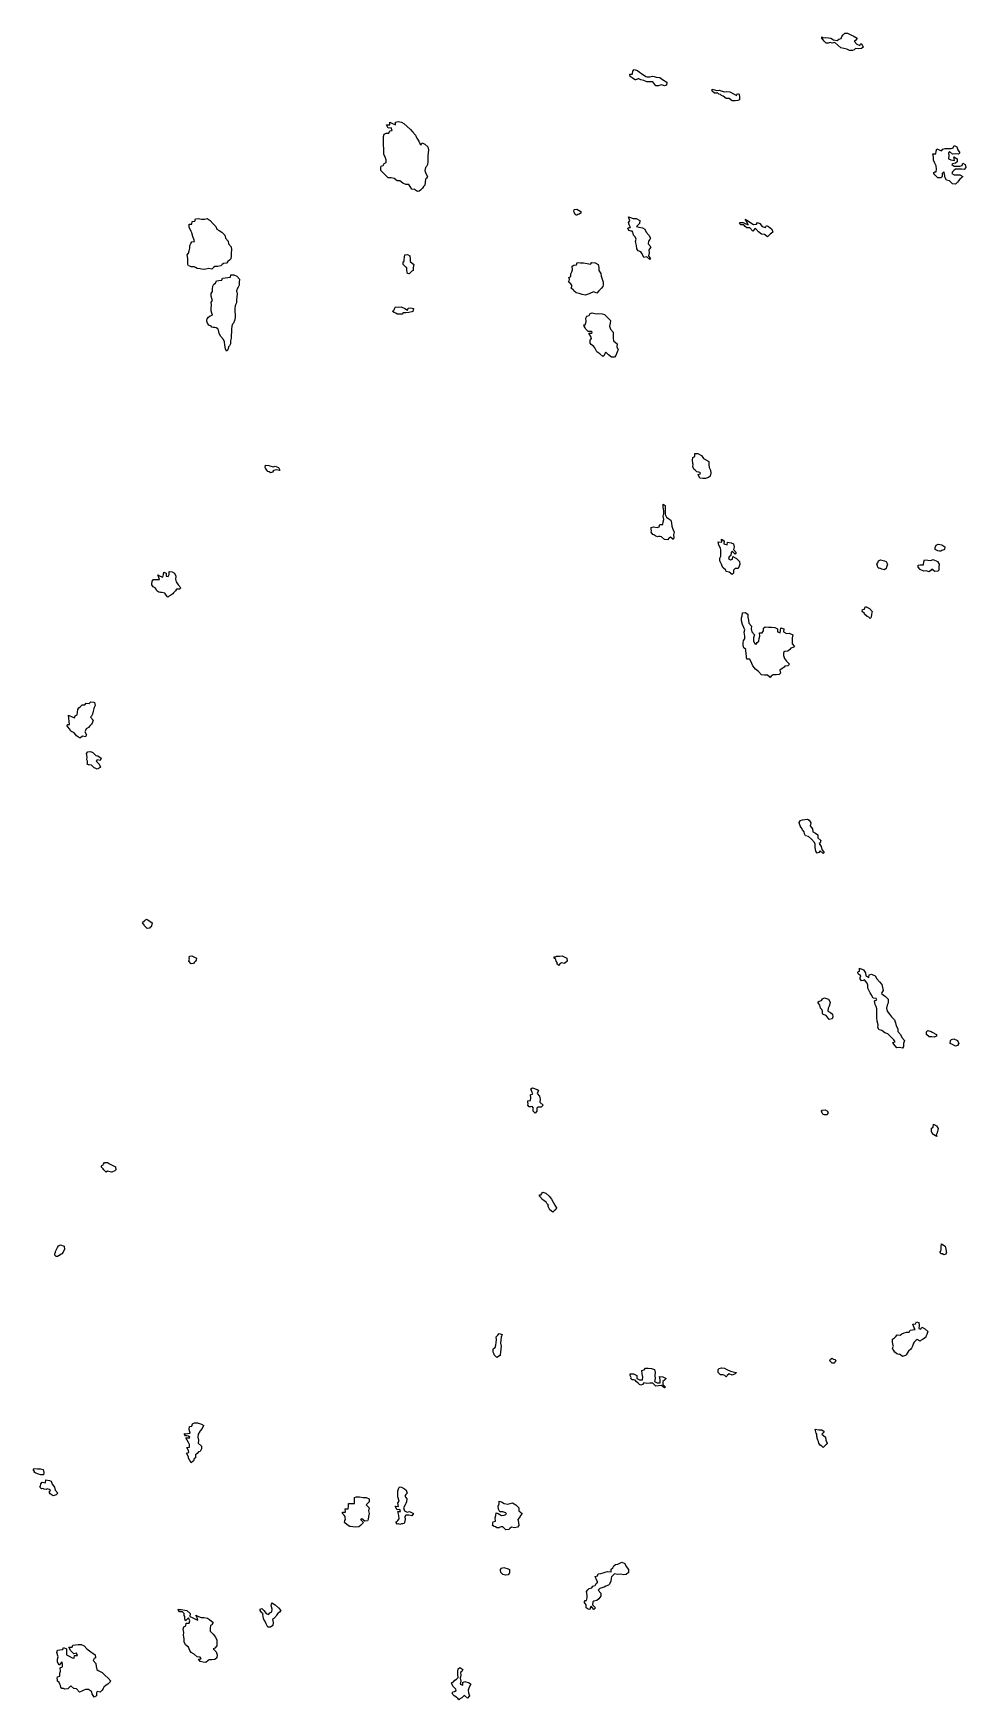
# Model space of a CAD drawing. Extents: x 450006 to 454999, y 6465006 to 6474995.
# Drawn here: x 453130 to 453764, y 6469356 to 6470490 of the extents above; entities that cross this region are included whole.
import ezdxf

# ---------------------------------------------------------------- set-up
doc = ezdxf.new("R2010")
doc.units = 0

msp = doc.modelspace()

# ---------------------------------------------------------------- linework, layer by layer
at = {"layer": '1010'}
for points in [[(453667, 6470486), (453666, 6470487), (453666, 6470487.98), (453667, 6470487.32), (453668.42, 6470487.56), (453670.6, 6470487.38), (453672.24, 6470487), (453674, 6470485.98), (453676.54, 6470485.44), (453677.68, 6470486.3), (453679.2, 6470486.78), (453679.7, 6470488.28), (453680.6, 6470489.38), (453681.64, 6470490.34), (453683.64, 6470490.34), (453686.34, 6470489), (453687.4, 6470488.58), (453690.04, 6470487), (453689, 6470485.4), (453688.02, 6470485), (453689.94, 6470483), (453691.94, 6470482.04), (453692.66, 6470483.32), (453693.3, 6470483), (453694.14, 6470481), (453693, 6470480.06), (453691, 6470479.76), (453689, 6470480), (453688.04, 6470479), (453687, 6470478.72), (453685, 6470478.6), (453683, 6470479.54), (453681, 6470480.02), (453679, 6470480.56), (453677, 6470482.18), (453675, 6470484), (453673, 6470483.7), (453671.94, 6470484.04), (453671, 6470483.9), (453670.28, 6470483.7), (453669, 6470483.7), (453667.7, 6470485), (453667, 6470486), (453667, 6470486)], [(453537, 6470459.96), (453535.6, 6470461), (453535.5, 6470462.48), (453537, 6470462.64), (453537.22, 6470462.76), (453537.48, 6470464.5), (453538.34, 6470465.64), (453540.58, 6470465), (453542, 6470463.98), (453543.42, 6470463), (453546.3, 6470461), (453547.22, 6470460.76), (453549.22, 6470460.76), (453550.74, 6470461.24), (453551.98, 6470461), (453553.42, 6470460.56), (453555.76, 6470460.22), (453557.68, 6470459), (453560.5, 6470457), (453560.3, 6470455), (453559, 6470454.56), (453557, 6470455.34), (453555.98, 6470455), (453555, 6470454.66), (453553, 6470454.58), (453551.66, 6470456.32), (453551, 6470457.22), (453549, 6470457.22), (453547, 6470457.38), (453545, 6470458.34), (453543, 6470458.62), (453541, 6470459.62), (453540.72, 6470459.26), (453539.9, 6470459), (453539.22, 6470458.76), (453539, 6470458.76), (453538.62, 6470459), (453537, 6470459.96), (453537, 6470459.96)], [(453593, 6470449.54), (453591.54, 6470451), (453591.54, 6470452.44), (453593, 6470451.82), (453594.46, 6470451.52), (453596.22, 6470451.76), (453598.26, 6470451), (453599.5, 6470450.48), (453601.22, 6470450.76), (453603.48, 6470450.5), (453606.5, 6470449), (453607.9, 6470448.08), (453608.64, 6470449.34), (453609.7, 6470449), (453610.08, 6470447), (453609.94, 6470445), (453609, 6470444.72), (453607, 6470444.4), (453605, 6470444.5), (453603, 6470445.94), (453601, 6470446.08), (453599, 6470447.54), (453597.88, 6470448.1), (453597, 6470448.74), (453596, 6470449), (453595, 6470449.86), (453594.44, 6470449.54), (453593, 6470449.54), (453593, 6470449.54)], [(453367, 6470396), (453366, 6470397), (453366, 6470397.98), (453366, 6470399), (453366.12, 6470399.86), (453367.66, 6470400.32), (453368.24, 6470401.74), (453369.6, 6470402.38), (453369.62, 6470404.36), (453369, 6470405.96), (453367.96, 6470408.02), (453368, 6470409.98), (453368, 6470411.98), (453367.88, 6470414.1), (453367.84, 6470416.14), (453367.86, 6470418.12), (453367.74, 6470420.24), (453368.34, 6470421.64), (453369.54, 6470422.44), (453371.5, 6470422.48), (453372, 6470423.98), (453373.66, 6470424.32), (453373, 6470426), (453371, 6470425.9), (453369.9, 6470428.08), (453372, 6470427.98), (453372, 6470429.98), (453373.98, 6470429), (453375.92, 6470428.06), (453376.04, 6470429.94), (453377.74, 6470430.24), (453380, 6470429.98), (453381.66, 6470429), (453383.98, 6470427), (453386.12, 6470425), (453387.78, 6470423), (453389.48, 6470421), (453390.5, 6470419), (453391.94, 6470417), (453392.64, 6470415), (453393.44, 6470414.54), (453394.08, 6470415.9), (453395.98, 6470415), (453397.98, 6470413), (453398.32, 6470411), (453398.24, 6470409), (453397.94, 6470407), (453397.98, 6470405), (453397.9, 6470403), (453397.8, 6470401), (453397, 6470399.66), (453396.46, 6470399), (453395.94, 6470397), (453396.58, 6470395), (453397.7, 6470393), (453397, 6470391.7), (453396.36, 6470391), (453396.22, 6470389), (453395.98, 6470387), (453395, 6470386), (453394.44, 6470385), (453393, 6470383.54), (453391.98, 6470383), (453391, 6470382.64), (453389, 6470383.96), (453387, 6470384.28), (453385.86, 6470386.12), (453385, 6470387.4), (453383, 6470387.54), (453381, 6470388.38), (453379, 6470389.86), (453377, 6470390), (453375, 6470391.64), (453373, 6470391.96), (453371.9, 6470392.08), (453371, 6470392.04), (453370, 6470393), (453369, 6470394), (453368, 6470395), (453367, 6470396), (453367, 6470396)], [(453743, 6470394), (453742.34, 6470395), (453742.36, 6470395.62), (453743, 6470395.98), (453743.84, 6470396.14), (453743.98, 6470398), (453743.92, 6470400.06), (453743, 6470401.88), (453742.04, 6470403.94), (453742, 6470405.98), (453741.58, 6470408.4), (453743.7, 6470408.28), (453743.94, 6470410.04), (453744.22, 6470411.76), (453745.98, 6470411), (453747.5, 6470410.48), (453748.5, 6470411.48), (453749.94, 6470412.04), (453751.94, 6470412.04), (453753.98, 6470412), (453755.54, 6470412.44), (453756, 6470413.98), (453757.98, 6470413), (453758.6, 6470411), (453759.98, 6470409), (453759, 6470408), (453757, 6470408.36), (453755, 6470408.02), (453753, 6470409.94), (453752.36, 6470409), (453752.54, 6470407), (453752.22, 6470405), (453753.8, 6470404.18), (453756.24, 6470403.74), (453755.78, 6470406.2), (453758.22, 6470405), (453758.08, 6470403), (453757, 6470401.9), (453755, 6470401.62), (453754.58, 6470401), (453756.08, 6470399.9), (453758, 6470399.98), (453760, 6470399.98), (453761.62, 6470400.36), (453762, 6470401.98), (453763.7, 6470401), (453763.94, 6470399), (453763, 6470397.62), (453761, 6470398), (453759, 6470398), (453757, 6470398), (453755.98, 6470397), (453755, 6470396), (453754.62, 6470395), (453756, 6470393.98), (453758, 6470393.98), (453760, 6470393.98), (453761.98, 6470393), (453761, 6470392), (453759.98, 6470391), (453759, 6470390), (453758.36, 6470389), (453757, 6470387.62), (453755, 6470387.94), (453753, 6470390), (453751, 6470390.5), (453750, 6470391.98), (453749.52, 6470394.46), (453749, 6470396), (453747.98, 6470395), (453747.98, 6470393), (453747.62, 6470392.36), (453747, 6470392), (453745.98, 6470392), (453745, 6470392), (453744, 6470393), (453743, 6470394), (453743, 6470394)], [(453235, 6470332.12), (453234.66, 6470333), (453234.74, 6470333.24), (453234.74, 6470335), (453234.76, 6470335.22), (453234.76, 6470337.22), (453234.28, 6470339.7), (453235.16, 6470340.82), (453235.6, 6470342.38), (453235.92, 6470344.06), (453235.98, 6470346), (453236.6, 6470347.38), (453237.44, 6470348.54), (453239.2, 6470348.78), (453239, 6470349.54), (453238, 6470351.98), (453237.4, 6470354.58), (453237, 6470355.52), (453235.52, 6470358.46), (453235.56, 6470360.42), (453237.44, 6470360.54), (453237.68, 6470362.3), (453239.52, 6470362.46), (453239.84, 6470364.14), (453241.76, 6470364.22), (453244, 6470363.98), (453246, 6470363.98), (453247.76, 6470364.22), (453249.78, 6470363), (453251.6, 6470361), (453253.76, 6470359), (453254.32, 6470357), (453255.9, 6470356.08), (453257.84, 6470355), (453259.78, 6470353), (453260.3, 6470351), (453262.16, 6470349), (453262.32, 6470347), (453264.04, 6470345), (453264.28, 6470343), (453264.1, 6470341), (453264.18, 6470339), (453263.98, 6470337), (453263, 6470336), (453261.98, 6470335), (453261, 6470334), (453259, 6470333.74), (453257.98, 6470333), (453257, 6470332.04), (453255, 6470331.76), (453253, 6470331.66), (453252.08, 6470331), (453251, 6470329.9), (453249, 6470330.32), (453247, 6470329.9), (453245, 6470329.74), (453243, 6470330.12), (453241, 6470330.36), (453239.86, 6470331), (453239, 6470331.46), (453238.64, 6470331.34), (453237, 6470331.34), (453235.98, 6470332), (453235, 6470332.12), (453235, 6470332.12)], [(453499, 6470366.52), (453498.14, 6470367), (453497.82, 6470368.16), (453497.32, 6470369), (453497.62, 6470370.36), (453499.24, 6470370.74), (453502.14, 6470369), (453502, 6470367.98), (453501, 6470367.2), (453500.6, 6470367.38), (453500.06, 6470367), (453499.42, 6470366.56), (453499, 6470366.52), (453499, 6470366.52)], [(453535, 6470356.16), (453534.28, 6470357), (453534.16, 6470357.82), (453535, 6470358.24), (453535.8, 6470358.18), (453535, 6470360), (453534.4, 6470361.58), (453535.32, 6470362.66), (453535, 6470364), (453534.46, 6470365.52), (453535.98, 6470365), (453537.58, 6470364.4), (453539.76, 6470364.22), (453542.22, 6470363), (453541.98, 6470361), (453541, 6470360), (453539.98, 6470359), (453541.58, 6470358.4), (453544, 6470357.98), (453545.58, 6470357), (453546.56, 6470355), (453548.26, 6470353), (453549.48, 6470351), (453549, 6470350), (453548.08, 6470349), (453548, 6470347), (453549.6, 6470345), (453549, 6470344), (453548.36, 6470343), (453548.62, 6470341), (453548.12, 6470339), (453549.44, 6470337), (453549, 6470336.4), (453547, 6470338.2), (453545, 6470337.76), (453543.76, 6470340.22), (453543, 6470341.58), (453541, 6470342.22), (453540.28, 6470343.7), (453540, 6470345.98), (453539.32, 6470348.66), (453539.62, 6470350.36), (453539, 6470351.78), (453537.92, 6470353), (453537.78, 6470354.2), (453537.54, 6470355), (453537, 6470355.8), (453536.24, 6470355.74), (453535, 6470356.16), (453535, 6470356.16)], [(453611, 6470360.08), (453610, 6470361), (453610.38, 6470361.6), (453611, 6470361.54), (453612.44, 6470361.54), (453613.98, 6470361), (453615.88, 6470360.1), (453615, 6470362), (453614, 6470363.98), (453615.5, 6470363), (453618.32, 6470361), (453619.62, 6470360.36), (453621.56, 6470360.42), (453622.34, 6470361.64), (453623.98, 6470361), (453625.44, 6470359), (453627.82, 6470358.16), (453628.4, 6470359.58), (453629.74, 6470359), (453631.98, 6470357), (453632.66, 6470355), (453631, 6470353.64), (453630.22, 6470353), (453629, 6470351.94), (453627, 6470353.36), (453625, 6470353.76), (453623, 6470355.36), (453621, 6470357.62), (453620.34, 6470357), (453619, 6470355.72), (453617, 6470357.88), (453615.98, 6470358), (453615, 6470358), (453614, 6470359), (453613, 6470360), (453611.98, 6470360), (453611, 6470360.08), (453611, 6470360.08)], [(453383, 6470331.24), (453381.24, 6470333), (453381.24, 6470334.74), (453381.84, 6470335), (453381.84, 6470336.14), (453382, 6470337.98), (453382.3, 6470339.68), (453384.04, 6470339.94), (453385.62, 6470339), (453385.94, 6470337), (453385.98, 6470335), (453388.44, 6470333), (453387.98, 6470331), (453388.08, 6470329), (453387, 6470328.44), (453385.48, 6470327), (453385, 6470326.6), (453384.08, 6470327), (453384, 6470327.98), (453383.72, 6470329), (453383.72, 6470330.26), (453383.76, 6470331), (453383, 6470331.24), (453383, 6470331.24)], [(453495, 6470320.04), (453493.64, 6470321), (453494.22, 6470321.76), (453494.46, 6470323), (453493.9, 6470324.08), (453495.18, 6470324.8), (453495.36, 6470326.62), (453495.94, 6470328.04), (453496.5, 6470329.48), (453496.16, 6470331.82), (453497.4, 6470332.58), (453499.22, 6470332.76), (453499.64, 6470334.34), (453501.76, 6470334.22), (453503.92, 6470334.06), (453506.32, 6470333.66), (453508.68, 6470333.3), (453509.66, 6470334.32), (453511.8, 6470334.18), (453513.82, 6470333), (453514.32, 6470331), (453514.22, 6470329), (453515.78, 6470327), (453515.94, 6470325), (453516.62, 6470323), (453517.16, 6470321), (453517.2, 6470319), (453517, 6470318), (453516.22, 6470317), (453515, 6470315.76), (453514.36, 6470315), (453513, 6470313.62), (453511, 6470314.54), (453509, 6470313.7), (453507.66, 6470313), (453507, 6470312.78), (453505, 6470312.2), (453503, 6470312.64), (453501, 6470313.4), (453499, 6470313.68), (453497.4, 6470315), (453497, 6470315.56), (453495.56, 6470317), (453495.94, 6470318.04), (453496, 6470319), (453495, 6470320.04), (453495, 6470320.04)], [(453249, 6470291.84), (453248.1, 6470293), (453247.62, 6470294.36), (453247.54, 6470295), (453247.82, 6470296.16), (453248.72, 6470297.26), (453249.9, 6470298.08), (453251.42, 6470298.56), (453251, 6470300), (453250.48, 6470301.5), (453250.62, 6470303.36), (453250.66, 6470305.32), (453250.62, 6470307.36), (453251.34, 6470308.64), (453251, 6470310), (453250.52, 6470311.46), (453250.58, 6470313.4), (453251.42, 6470314.56), (453251.46, 6470316.52), (453251.72, 6470318.26), (453252.26, 6470319.72), (453253.56, 6470320.42), (453254.08, 6470321.9), (453255.76, 6470322.22), (453257.7, 6470322.28), (453258.24, 6470323.74), (453260, 6470323.98), (453261.86, 6470324.12), (453263.68, 6470324.3), (453264, 6470325.98), (453265.94, 6470326.04), (453268.04, 6470325), (453269.8, 6470323), (453269.54, 6470321), (453269.5, 6470319), (453269, 6470317.68), (453268.46, 6470317), (453267.74, 6470315), (453268.16, 6470313), (453267.96, 6470311), (453267.8, 6470309), (453267.76, 6470307), (453267, 6470305.52), (453266.8, 6470305), (453266.74, 6470303), (453266.66, 6470301), (453266.76, 6470299), (453266.78, 6470297), (453266.5, 6470295), (453265.66, 6470293), (453265, 6470292.46), (453264.56, 6470291), (453264.44, 6470289), (453264.26, 6470287), (453264.2, 6470285), (453264.08, 6470283), (453263.6, 6470281), (453263.74, 6470279), (453263, 6470277.66), (453262.24, 6470277), (453261.98, 6470275), (453261, 6470274), (453260.36, 6470275.62), (453259.78, 6470278.2), (453259.56, 6470280.42), (453259, 6470281.9), (453257, 6470283.94), (453256, 6470285.98), (453255.6, 6470288.38), (453255, 6470289.32), (453253.98, 6470290), (453253, 6470290.2), (453251.78, 6470290.2), (453251, 6470290.48), (453250.5, 6470291), (453249, 6470291.84), (453249, 6470291.84)], [(453375, 6470300.28), (453373.86, 6470301), (453374.38, 6470301.6), (453375, 6470302.12), (453375.18, 6470302.8), (453375.86, 6470304.12), (453377.92, 6470304.06), (453379.74, 6470304.24), (453382.22, 6470303), (453384.1, 6470301.88), (453384.62, 6470303.36), (453386.46, 6470303.52), (453388.28, 6470303), (453387.82, 6470301), (453387, 6470300.74), (453385, 6470300.46), (453383, 6470300.22), (453381, 6470300.12), (453380.66, 6470299.32), (453379, 6470299.24), (453378.8, 6470299.18), (453377, 6470299.18), (453376.12, 6470299.86), (453375, 6470300.28), (453375, 6470300.28)], [(453505, 6470290), (453504.26, 6470291), (453504.04, 6470291.94), (453505, 6470291.98), (453505.32, 6470292.66), (453505.8, 6470294.18), (453505.5, 6470296.48), (453506.2, 6470297.78), (453507.72, 6470298.26), (453508.32, 6470299.66), (453509.8, 6470300.18), (453512.44, 6470299.54), (453514.38, 6470299.6), (453516.6, 6470299.38), (453518.28, 6470299), (453520.32, 6470297), (453522.22, 6470295), (453521.98, 6470293), (453521.62, 6470291), (453522.18, 6470289), (453524.08, 6470287), (453524.1, 6470285), (453523.98, 6470283), (453524.32, 6470281), (453526.74, 6470279), (453526.48, 6470277), (453527.4, 6470275), (453527, 6470274), (453526.66, 6470273), (453525.98, 6470271), (453525, 6470270), (453523, 6470270), (453521, 6470271.6), (453519, 6470273.32), (453518.52, 6470273), (453518.04, 6470271), (453517, 6470270.52), (453515, 6470272.32), (453513, 6470273.68), (453511.68, 6470276.3), (453511, 6470277.18), (453509, 6470278.66), (453508.52, 6470279.46), (453508.44, 6470281.54), (453509.34, 6470282.64), (453509, 6470283.62), (453507.62, 6470286.36), (453509.58, 6470286.4), (453509.8, 6470287), (453509, 6470287.38), (453508.58, 6470287.4), (453507, 6470287.4), (453505.4, 6470289), (453505, 6470290), (453505, 6470290)], [(453579, 6470193.84), (453578.52, 6470195), (453578.34, 6470195.64), (453578.58, 6470197), (453578.32, 6470197.66), (453578, 6470199.98), (453578.26, 6470201.72), (453579.62, 6470202.36), (453579.54, 6470204.44), (453581.66, 6470204.32), (453584.14, 6470203), (453585.52, 6470201), (453588.6, 6470199.38), (453589.24, 6470199), (453589.22, 6470197), (453589.5, 6470195), (453590.4, 6470193), (453590.52, 6470191), (453590.12, 6470189), (453589, 6470188.18), (453587, 6470187.48), (453585, 6470187.36), (453583, 6470187.62), (453581.86, 6470190.12), (453583.36, 6470190.62), (453583.42, 6470191), (453583, 6470191.5), (453582.32, 6470191.66), (453581, 6470191.9), (453579.94, 6470193), (453579, 6470193.84), (453579, 6470193.84)], [(453289, 6470192.18), (453288.32, 6470193), (453287.6, 6470194.38), (453287.22, 6470195), (453287.44, 6470196.54), (453289.8, 6470196.18), (453292.74, 6470195.24), (453294.1, 6470195.88), (453296.28, 6470195), (453297.16, 6470193), (453297, 6470192.78), (453295, 6470193.4), (453293.98, 6470193), (453293.24, 6470192.74), (453293, 6470192.74), (453292.16, 6470191.82), (453291, 6470191.3), (453290.1, 6470191.88), (453289, 6470192.18), (453289, 6470192.18)], [(453551, 6470149.38), (453549.86, 6470151), (453550.08, 6470151.9), (453550.02, 6470153), (453549.96, 6470154.02), (453551.54, 6470154.44), (453554, 6470153.98), (453555.44, 6470154.54), (453555.88, 6470156.1), (453557.9, 6470156.08), (453558.1, 6470157.88), (453558.56, 6470159.42), (453558.1, 6470161.88), (453558.44, 6470163.54), (453558.58, 6470165.4), (453558.1, 6470167.88), (453558, 6470169.98), (453559.36, 6470169), (453559.46, 6470167), (453559.36, 6470165), (453559.52, 6470163), (453560.32, 6470161), (453561.96, 6470160.02), (453563.28, 6470159), (453563.82, 6470157), (453563.98, 6470155), (453564.72, 6470153), (453565.54, 6470151), (453565.24, 6470149), (453565.32, 6470147), (453565, 6470146), (453563, 6470147.58), (453562.16, 6470147), (453561, 6470145.72), (453559, 6470146), (453557, 6470147.76), (453555.96, 6470148.02), (453555, 6470147.86), (453554.18, 6470147.8), (453553, 6470148.26), (453551.8, 6470149), (453551, 6470149.38), (453551, 6470149.38)], [(453597, 6470130.44), (453596.82, 6470131), (453596.72, 6470131.26), (453596.74, 6470133), (453596.72, 6470133.26), (453597.32, 6470134.66), (453597.32, 6470136.66), (453597.42, 6470138.56), (453597, 6470140), (453596.04, 6470141.94), (453595.56, 6470144.42), (453598, 6470143.98), (453597.82, 6470146.16), (453599.66, 6470145), (453599.48, 6470143), (453601.74, 6470142.24), (453601.92, 6470144.06), (453604.28, 6470143.7), (453605.94, 6470143), (453606.46, 6470141), (453605.98, 6470139), (453607.7, 6470137), (453607, 6470135.9), (453605, 6470138), (453604.38, 6470137), (453604.22, 6470135), (453603, 6470134), (453602.5, 6470133), (453603.84, 6470132.14), (453605.38, 6470132.6), (453605.58, 6470134.4), (453608.1, 6470133), (453610.14, 6470131), (453610.3, 6470129), (453609.48, 6470127), (453609, 6470126.16), (453607, 6470126.06), (453606.06, 6470125), (453605.98, 6470123), (453605, 6470122), (453603, 6470123.78), (453601, 6470124.22), (453600.7, 6470125), (453599, 6470126.52), (453598.66, 6470127), (453598.18, 6470127.8), (453597.82, 6470129), (453597, 6470130.44), (453597, 6470130.44)], [(453745, 6470138.2), (453743.24, 6470139), (453743.22, 6470140.76), (453743.4, 6470141), (453743.88, 6470142.1), (453745.2, 6470142.78), (453747.66, 6470142.32), (453749.68, 6470141), (453749.46, 6470139), (453749.12, 6470138.86), (453749, 6470138.86), (453747.64, 6470138.34), (453747, 6470137.94), (453746.12, 6470137.86), (453745, 6470138.2), (453745, 6470138.2)], [(453705, 6470126.08), (453704.26, 6470127), (453703.92, 6470128.06), (453703.5, 6470129), (453704.06, 6470129.92), (453704.54, 6470131.44), (453705.98, 6470132), (453708.66, 6470131.32), (453709.74, 6470131), (453710.64, 6470129), (453710.18, 6470127), (453709.88, 6470126.1), (453709, 6470125.46), (453708.76, 6470125.22), (453707, 6470125.62), (453705.64, 6470126.34), (453705, 6470126.08), (453705, 6470126.08)], [(453733, 6470125.56), (453731.64, 6470127), (453731.64, 6470128.34), (453733, 6470128.6), (453733.34, 6470128.64), (453735.24, 6470128.74), (453735.38, 6470130.6), (453735.94, 6470132.04), (453738.14, 6470131.84), (453740.28, 6470131.7), (453741.74, 6470132.24), (453744.66, 6470131), (453745.82, 6470129), (453745.76, 6470127), (453745.66, 6470125), (453745, 6470124.26), (453743, 6470124.08), (453741, 6470125.62), (453740.38, 6470125), (453739, 6470123.94), (453737.7, 6470124.28), (453737, 6470124.48), (453735.58, 6470124.4), (453735, 6470124.54), (453733.9, 6470125), (453733, 6470125.56), (453733, 6470125.56)], [(453211, 6470113.74), (453210.24, 6470115), (453210.08, 6470115.9), (453210.46, 6470117), (453210.44, 6470117.54), (453211.24, 6470118.74), (453213.32, 6470118.66), (453215.36, 6470118.62), (453215, 6470120), (453214.16, 6470121.82), (453215.78, 6470121), (453217.66, 6470120.32), (453218, 6470121.98), (453218.24, 6470123.74), (453219.98, 6470123), (453219.98, 6470121), (453221.36, 6470120.62), (453222, 6470121.98), (453221.88, 6470124.1), (453224, 6470123.98), (453225.48, 6470123), (453226.44, 6470121), (453226.16, 6470119), (453226.66, 6470117), (453228.04, 6470115), (453229.98, 6470113), (453229, 6470112), (453227, 6470112), (453226.32, 6470111), (453225, 6470109.66), (453224.46, 6470109), (453223, 6470108.08), (453221.44, 6470107), (453221, 6470106.6), (453220, 6470107.98), (453219, 6470109.46), (453217, 6470109.92), (453216.12, 6470109.86), (453215, 6470109.96), (453213.54, 6470111), (453213, 6470112), (453212.42, 6470113), (453211, 6470113.74), (453211, 6470113.74)], [(453613, 6470072.14), (453612.68, 6470073), (453612.56, 6470073.42), (453612.62, 6470075), (453612.62, 6470075.36), (453612.74, 6470077.24), (453613.64, 6470078.34), (453613.76, 6470080.22), (453613.24, 6470082.74), (453613.62, 6470084.36), (453613, 6470085.98), (453612.02, 6470087.96), (453611.42, 6470090.56), (453611.44, 6470092.54), (453611.96, 6470094.02), (453612, 6470095.98), (453613.82, 6470096.16), (453615.62, 6470095), (453615.76, 6470093), (453616.18, 6470091), (453616.46, 6470089), (453618.22, 6470087), (453617.98, 6470085), (453618.46, 6470083), (453620.36, 6470081), (453619.46, 6470079), (453619.64, 6470077), (453620.58, 6470075), (453621.4, 6470074.58), (453622.1, 6470075.88), (453623.24, 6470076.74), (453623.44, 6470078.54), (453623.82, 6470080.16), (453623.68, 6470082.3), (453625.5, 6470082.48), (453626.26, 6470083.72), (453626.42, 6470085.56), (453627.58, 6470086.4), (453629.72, 6470086.26), (453631.82, 6470086.16), (453634, 6470085.98), (453635.98, 6470085), (453635.92, 6470083), (453637.62, 6470082.36), (453638, 6470083.98), (453638.18, 6470085.8), (453640.24, 6470085), (453639.98, 6470083), (453642, 6470081.98), (453643.76, 6470082.22), (453646.22, 6470081), (453645.98, 6470079), (453645.98, 6470077), (453645.98, 6470075), (453647.36, 6470073), (453647, 6470072.74), (453645, 6470071.94), (453644.24, 6470071), (453643, 6470069.82), (453641, 6470069.62), (453640.04, 6470069), (453639.88, 6470067), (453640.64, 6470065), (453641.98, 6470063), (453644.16, 6470061), (453643, 6470059.82), (453641, 6470059.74), (453640.54, 6470059), (453639, 6470058.04), (453637.4, 6470057), (453637.96, 6470055), (453637, 6470053.96), (453635, 6470053.76), (453633, 6470053.8), (453631.62, 6470053), (453631, 6470052), (453629, 6470053.48), (453627, 6470053.56), (453625, 6470053.76), (453623, 6470056), (453621, 6470057.76), (453619, 6470060), (453618.48, 6470061.5), (453617, 6470064.48), (453615, 6470064.48), (453614.7, 6470065.28), (453614.8, 6470067), (453614.64, 6470067.34), (453614.64, 6470069), (453614.44, 6470069.54), (453614.26, 6470071), (453613, 6470072.14), (453613, 6470072.14)], [(453695, 6470095.56), (453693.56, 6470097), (453693.74, 6470098.24), (453695, 6470098.42), (453695.16, 6470098.82), (453695.68, 6470100.3), (453698.56, 6470099), (453700.22, 6470097), (453699.88, 6470095), (453699.56, 6470093), (453699.5, 6470092.48), (453699, 6470092.18), (453698.04, 6470093), (453697, 6470093.48), (453695.18, 6470095), (453695, 6470095.56), (453695, 6470095.56)], [(453153, 6470018.52), (453152.62, 6470019), (453152.52, 6470019.46), (453153, 6470019.96), (453154.06, 6470019.92), (453153.96, 6470022.02), (453153.74, 6470024.24), (453153.54, 6470026.44), (453156.44, 6470025), (453157.44, 6470024.54), (453158.08, 6470025.9), (453159.4, 6470026.58), (453159.66, 6470028.32), (453159.8, 6470030.18), (453160.54, 6470031.44), (453161.62, 6470032.36), (453162.66, 6470033.32), (453164.6, 6470033.38), (453165.46, 6470034.52), (453167.62, 6470034.36), (453168.64, 6470035.34), (453170.74, 6470035.24), (453171.24, 6470035), (453171.6, 6470033), (453171, 6470031.6), (453170.74, 6470031), (453170.16, 6470029), (453169.78, 6470027), (453169, 6470025.62), (453168.46, 6470025), (453170.2, 6470023), (453169.64, 6470021), (453169, 6470020.2), (453168.04, 6470019), (453167, 6470017.9), (453165.46, 6470017), (453165, 6470016), (453164.62, 6470015), (453165.6, 6470013), (453165, 6470011.56), (453163, 6470012), (453161.62, 6470011), (453161, 6470010.86), (453159, 6470012.2), (453158.36, 6470013), (453157, 6470014.5), (453155.78, 6470015), (453155, 6470015.48), (453154.22, 6470017), (453153, 6470018.52), (453153, 6470018.52)], [(453166.26, 6469997.72), (453165.66, 6470000.32), (453166.5, 6470001.48), (453168.34, 6470001.64), (453170.04, 6470001), (453172.14, 6469999)], [(453167, 6469992.5), (453166.24, 6469993), (453166.36, 6469993.62), (453166.44, 6469995), (453166, 6469995.98), (453166.26, 6469997.72)], [(453172.14, 6469999), (453173.4, 6469998.58), (453175.58, 6469997), (453175, 6469995.4), (453173, 6469996.02), (453172.36, 6469995), (453174.24, 6469993), (453175.16, 6469991), (453175, 6469990.76), (453173, 6469989.56), (453171.66, 6469990.32), (453171, 6469990.6), (453170.36, 6469991), (453169, 6469992.44), (453167.48, 6469992.5), (453167, 6469992.5), (453167, 6469992.5)], [(453651, 6469951.76), (453650.62, 6469953), (453650.66, 6469953.32), (453651, 6469954.1), (453651.26, 6469954.72), (453652.82, 6469955.16), (453654.6, 6469955.38), (453656.36, 6469955.62), (453657.48, 6469955), (453658.66, 6469953), (453658.16, 6469951), (453659.7, 6469949), (453659.92, 6469947), (453661.86, 6469946.12), (453663.32, 6469945), (453663.38, 6469943), (453665.44, 6469941), (453665, 6469939.54), (453664.32, 6469939), (453665.6, 6469937), (453666, 6469935), (453667.56, 6469933), (453667, 6469932.16), (453665, 6469933.98), (453663.98, 6469933), (453663, 6469932.42), (453662.08, 6469933.9), (453661.62, 6469936.36), (453661.46, 6469938.52), (453661, 6469939.7), (453659, 6469942), (453657, 6469943.9), (453655, 6469944.24), (453654.26, 6469945.72), (453654.08, 6469947), (453653, 6469948.38), (453652.74, 6469949), (453652, 6469949.98), (453651.32, 6469951), (453651, 6469951.76), (453651, 6469951.76)], [(453205, 6469883.7), (453203.7, 6469885), (453204.22, 6469885.76), (453205, 6469886.06), (453205.28, 6469886.7), (453206.48, 6469887.5), (453207.5, 6469887), (453210.44, 6469885), (453209.98, 6469883), (453209.64, 6469882.34), (453209, 6469882.12), (453208.58, 6469881.4), (453207, 6469881.2), (453205.2, 6469883), (453205, 6469883.7), (453205, 6469883.7)], [(453237, 6469857.24), (453235.24, 6469859), (453235.72, 6469860.26), (453235.64, 6469861), (453235.72, 6469862.26), (453237.4, 6469862.58), (453240.58, 6469861), (453240.24, 6469859.74), (453239.8, 6469859), (453239.46, 6469858.52), (453239, 6469858.1), (453238.56, 6469857.42), (453237, 6469857.24), (453237, 6469857.24)], [(453485, 6469860), (453484, 6469861), (453484, 6469861.98), (453485, 6469861.98), (453485.6, 6469862.38), (453487.54, 6469862.44), (453489.32, 6469862.66), (453492.66, 6469861), (453492.76, 6469859), (453491, 6469857.28), (453489, 6469857.92), (453487.64, 6469857), (453487.46, 6469856.52), (453487, 6469856), (453486, 6469857), (453486, 6469857.98), (453485.34, 6469859), (453485, 6469860), (453485, 6469860)], [(453691, 6469850.16), (453690.52, 6469851), (453690.58, 6469851.4), (453691, 6469851.98), (453691.74, 6469852.24), (453691.76, 6469854.22), (453694.4, 6469853), (453695.7, 6469851), (453695.9, 6469849), (453698.08, 6469847.9), (453698.3, 6469849.68), (453699.82, 6469850.16), (453702.28, 6469849), (453703.46, 6469847), (453705.26, 6469845), (453706.8, 6469843), (453707.24, 6469841), (453707.88, 6469839), (453707, 6469837.58), (453706.66, 6469837), (453707.82, 6469836.16), (453709.3, 6469835), (453711.12, 6469833), (453711.2, 6469831), (453711, 6469830), (453710.52, 6469829), (453710.1, 6469827), (453710.44, 6469825), (453712.06, 6469823), (453713.4, 6469821), (453715.42, 6469819), (453716.26, 6469817), (453716.6, 6469815), (453717.76, 6469813), (453717.74, 6469811), (453719.68, 6469809), (453720.42, 6469807), (453722.38, 6469805), (453721.62, 6469803), (453721.7, 6469801), (453721, 6469799.66), (453719, 6469800.2), (453717, 6469800), (453715, 6469802.54), (453714.42, 6469803.56), (453716, 6469803.98), (453715, 6469805.52), (453713, 6469807.4), (453711, 6469809.44), (453709, 6469810.3), (453707, 6469811.68), (453705, 6469812.18), (453704.2, 6469813.78), (453704.4, 6469815.58), (453703.82, 6469818.16), (453703.5, 6469820.48), (453703.42, 6469822.56), (453703.42, 6469824.56), (453703.5, 6469826.48), (453703, 6469828.06), (453702.4, 6469829.58), (453702, 6469831.98), (453703.38, 6469832.6), (453703, 6469833.46), (453701, 6469833.74), (453699.74, 6469836.24), (453699, 6469837.32), (453697.32, 6469840.66), (453697.38, 6469842.6), (453697, 6469844), (453695, 6469846.36), (453694.18, 6469845.8), (453693, 6469845.66), (453692.12, 6469847), (453692.06, 6469847.92), (453692.5, 6469849), (453691, 6469850.16), (453691, 6469850.16)], [(453665, 6469828), (453664.74, 6469829), (453664, 6469829.98), (453663.44, 6469831), (453664.34, 6469831.64), (453665.74, 6469832.24), (453666.62, 6469833.36), (453667.9, 6469834.08), (453670.54, 6469833), (453671.72, 6469831), (453671.22, 6469829), (453671, 6469828.28), (453670.38, 6469827), (453670.08, 6469825), (453672, 6469823.98), (453673.22, 6469823), (453673.44, 6469821), (453673, 6469819.66), (453671, 6469819.32), (453669, 6469822), (453667, 6469822.58), (453666.74, 6469823), (453666.5, 6469823.48), (453666.5, 6469825), (453666, 6469825.98), (453665.22, 6469827), (453665, 6469828), (453665, 6469828)], [(453739, 6469807.52), (453737.36, 6469809), (453737.18, 6469810.8), (453737.58, 6469811), (453738.2, 6469811.78), (453740.4, 6469811), (453741.22, 6469810.76), (453744.2, 6469809), (453744, 6469807.98), (453743, 6469807.36), (453742.66, 6469807.32), (453741, 6469807.4), (453740.62, 6469807.36), (453739, 6469807.52), (453739, 6469807.52)], [(453755, 6469802.16), (453753.42, 6469803), (453753.52, 6469804.46), (453753.54, 6469805), (453754.38, 6469805.6), (453755.82, 6469806.16), (453758.4, 6469805), (453759.32, 6469803), (453759.16, 6469802.82), (453759, 6469802.74), (453758.4, 6469801.58), (453757, 6469801.1), (453756.56, 6469801.42), (453755, 6469802.16), (453755, 6469802.16)], [(453467, 6469759.9), (453465.9, 6469761), (453466.16, 6469761.82), (453466.12, 6469763), (453465.96, 6469764.02), (453467.82, 6469764.16), (453467.94, 6469766.04), (453467.88, 6469768.1), (453469.4, 6469768.58), (453469, 6469769.6), (453467.96, 6469772.02), (453469.22, 6469772.76), (453472.46, 6469771.52), (453473.56, 6469771), (453473, 6469770.6), (453472.3, 6469769), (453473.86, 6469767), (453474.32, 6469765), (453474.1, 6469763), (453476.46, 6469761), (453475, 6469759.64), (453473, 6469759.7), (453472.08, 6469759), (453472.08, 6469757), (453471, 6469755.54), (453469.54, 6469757), (453469.54, 6469758.44), (453469.9, 6469759), (453469, 6469760), (453468.08, 6469759.9), (453467, 6469759.9), (453467, 6469759.9)], [(453667, 6469754.58), (453666.72, 6469755), (453666.34, 6469755.64), (453665.94, 6469757), (453666.36, 6469757.62), (453668.24, 6469757.74), (453669.96, 6469757), (453670.38, 6469755.6), (453670, 6469755), (453669.66, 6469754.32), (453669, 6469754.32), (453667.64, 6469754.34), (453667, 6469754.58), (453667, 6469754.58)], [(453741, 6469742.44), (453740.78, 6469743), (453740.8, 6469743.18), (453740.68, 6469745), (453740.6, 6469745.38), (453741.9, 6469746.08), (453741.94, 6469748.04), (453744.02, 6469747), (453745.12, 6469745), (453745, 6469744), (453744.82, 6469743), (453744.42, 6469741.56), (453743.94, 6469741), (453744.24, 6469739.74), (453743, 6469740.26), (453742.1, 6469741), (453741, 6469742.44), (453741, 6469742.44)], [(453177, 6469717.7), (453175.7, 6469719), (453176.12, 6469719.86), (453177, 6469720.28), (453177.22, 6469720.76), (453178, 6469721.98), (453180, 6469721.98), (453181.36, 6469721), (453184.62, 6469719.36), (453185.48, 6469719), (453185.6, 6469717), (453185, 6469716.32), (453183, 6469715.32), (453182.66, 6469715.32), (453181, 6469715.78), (453180, 6469715.98), (453179, 6469715.46), (453177.46, 6469717), (453177, 6469717.7), (453177, 6469717.7)], [(453475, 6469698), (453474, 6469699), (453474, 6469699.98), (453475, 6469699.94), (453475.26, 6469700.72), (453476.12, 6469701.86), (453478.36, 6469701), (453480.42, 6469699), (453482.22, 6469697), (453483.3, 6469695), (453484.46, 6469693), (453485.56, 6469691), (453485, 6469690.08), (453483.94, 6469689), (453483, 6469688.12), (453481, 6469689.78), (453479.62, 6469692.36), (453480.1, 6469693), (453479, 6469694.1), (453478.4, 6469695), (453477, 6469696.06), (453475.64, 6469697), (453475, 6469698), (453475, 6469698)], [(453145, 6469657.88), (453144.04, 6469659), (453144.08, 6469659.9), (453144.66, 6469661), (453144.66, 6469661.32), (453145.32, 6469662.66), (453145.9, 6469664.08), (453146.7, 6469665.28), (453147.96, 6469666.02), (453150.5, 6469665), (453150.74, 6469663), (453149.74, 6469661), (453149, 6469659.9), (453148.38, 6469659.6), (453147.62, 6469659), (453147.22, 6469658.76), (453147, 6469658.6), (453146, 6469657.98), (453145, 6469657.88), (453145, 6469657.88)], [(453747, 6469659.78), (453746.62, 6469661), (453746.68, 6469661.3), (453747, 6469661.72), (453747.3, 6469662.68), (453747.32, 6469664.66), (453747.48, 6469666.5), (453750.02, 6469665), (453750.42, 6469663), (453750.66, 6469661.32), (453750.88, 6469661), (453750.4, 6469659.58), (453749, 6469659.1), (453748.28, 6469659.7), (453747, 6469659.78), (453747, 6469659.78)], [(453443, 6469591.52), (453442.48, 6469593), (453442.46, 6469593.52), (453442.52, 6469595), (453442.64, 6469595.34), (453443.8, 6469596.18), (453444.22, 6469597.76), (453444.46, 6469599.52), (453444.66, 6469601.32), (453444.56, 6469603.42), (453445.56, 6469604.42), (453446.44, 6469605.54), (453448.56, 6469605), (453447.9, 6469603), (453447.58, 6469601), (453447.42, 6469599), (453447.78, 6469597), (453447.6, 6469595), (453447.3, 6469593), (453447.24, 6469591), (453447.3, 6469590.68), (453447, 6469590.56), (453446.1, 6469589.88), (453445, 6469589.2), (453443.2, 6469591), (453443, 6469591.52), (453443, 6469591.52)], [(453715, 6469594.1), (453714.42, 6469595), (453714.26, 6469595.72), (453714.74, 6469597), (453714.58, 6469597.4), (453714.26, 6469599.72), (453714.14, 6469601.84), (453715.44, 6469602.54), (453716.32, 6469603.66), (453717.32, 6469604.66), (453719.42, 6469604.56), (453720.56, 6469605.42), (453722, 6469605.98), (453723.58, 6469606.4), (453725.42, 6469606.56), (453726.22, 6469607.76), (453727.82, 6469608.16), (453729.62, 6469608.36), (453729, 6469609.54), (453728.08, 6469611.9), (453729.74, 6469612.24), (453730.46, 6469613.52), (453732.02, 6469613), (453732.24, 6469611), (453731.98, 6469609), (453733.52, 6469608.46), (453734, 6469609.98), (453735.98, 6469609), (453738.22, 6469607), (453737.62, 6469605), (453737, 6469604), (453736.74, 6469603), (453735, 6469601.72), (453733.74, 6469601), (453733, 6469600.3), (453731, 6469601.46), (453730.24, 6469601), (453729, 6469599.74), (453728.5, 6469599), (453727.72, 6469597), (453727, 6469595.66), (453726.62, 6469595), (453725, 6469593.5), (453724.52, 6469593), (453723.5, 6469591), (453723, 6469590.54), (453721, 6469589.9), (453719.54, 6469591), (453719, 6469591.6), (453718.62, 6469591.36), (453717, 6469591.82), (453715.82, 6469593), (453715, 6469594.1), (453715, 6469594.1)], [(453537, 6469574), (453536, 6469575), (453536.36, 6469575.62), (453535.74, 6469577), (453535.72, 6469578.26), (453537.86, 6469578.12), (453540.12, 6469577), (453540.12, 6469575), (453542, 6469573.98), (453544, 6469573.98), (453544.2, 6469575.78), (453543.76, 6469578.22), (453543.64, 6469580.34), (453545.2, 6469580.78), (453546.08, 6469581.9), (453547.9, 6469582.08), (453550.1, 6469581.88), (453552.28, 6469581), (453552.66, 6469579), (453552.38, 6469577), (453552.56, 6469575), (453552.16, 6469573), (453553.96, 6469572.02), (453556, 6469571.98), (453556, 6469573.98), (453555.68, 6469576.3), (453557.78, 6469576.2), (453560.2, 6469575), (453559, 6469573.78), (453557.98, 6469573), (453557.98, 6469571), (453559.68, 6469569), (453559, 6469568.54), (453557, 6469570.32), (453555, 6469569.96), (453553, 6469569.84), (453551, 6469571.82), (453549, 6469571.76), (453547, 6469571.62), (453545, 6469572), (453543.98, 6469571), (453543, 6469570.46), (453542, 6469571), (453541, 6469571.82), (453539.82, 6469573), (453539, 6469573.86), (453537.98, 6469574), (453537, 6469574), (453537, 6469574)], [(453597, 6469577.5), (453595.5, 6469579), (453595.5, 6469580.48), (453595.54, 6469581), (453596.28, 6469581.7), (453597.72, 6469582.26), (453599.92, 6469582.06), (453601.36, 6469581), (453604, 6469579.98), (453606.68, 6469579.3), (453608, 6469579), (453607, 6469578.2), (453605, 6469577.32), (453603, 6469578.06), (453601.74, 6469577), (453601.52, 6469576.46), (453601, 6469576), (453600.08, 6469577), (453599, 6469577.4), (453598.42, 6469577.56), (453597, 6469577.5), (453597, 6469577.5)], [(453673, 6469585.52), (453671.56, 6469587), (453671.96, 6469588.02), (453673, 6469588.8), (453673.86, 6469588.12), (453675, 6469587.86), (453675.52, 6469587), (453675.44, 6469586.54), (453675, 6469586.22), (453674.62, 6469585.36), (453673, 6469585.52), (453673, 6469585.52)], [(453233, 6469536), (453232.32, 6469537), (453232.44, 6469537.54), (453233, 6469537.32), (453234.4, 6469537.58), (453236.18, 6469537.8), (453235.6, 6469540.38), (453235.76, 6469542.22), (453237.48, 6469542.5), (453237.8, 6469544.18), (453239.18, 6469544.8), (453241.2, 6469544.78), (453244, 6469543.98), (453245.6, 6469543), (453245, 6469542.58), (453244.36, 6469541), (453243, 6469539.28), (453242.74, 6469539), (453241.78, 6469537), (453241.52, 6469535), (453241.8, 6469533), (453241.7, 6469531), (453243.96, 6469529), (453243.86, 6469527), (453243, 6469525.22), (453241.98, 6469525), (453241, 6469524), (453239.98, 6469523), (453239.98, 6469521), (453239, 6469520.5), (453238.48, 6469519), (453237, 6469517.52), (453235.2, 6469520.78), (453235, 6469521.56), (453233.86, 6469524.12), (453235.42, 6469524.56), (453235, 6469526), (453234, 6469527.98), (453235.84, 6469528.14), (453235.88, 6469530.1), (453235, 6469531.38), (453233.38, 6469534.6), (453235, 6469534.6), (453235.62, 6469534.36), (453236, 6469535), (453235, 6469535.64), (453233.98, 6469536), (453233, 6469536), (453233, 6469536)], [(453663, 6469534.3), (453662.82, 6469535), (453662.74, 6469535.24), (453662.74, 6469537), (453662.3, 6469537.68), (453661.54, 6469540.44), (453664, 6469539.98), (453666, 6469539.98), (453667.56, 6469539), (453667, 6469538), (453665.98, 6469537), (453668.54, 6469535), (453668.78, 6469533), (453669.76, 6469531), (453669, 6469530), (453667.98, 6469529), (453667, 6469528), (453666, 6469529), (453665, 6469529.56), (453664.1, 6469531), (453663.84, 6469532.14), (453663.32, 6469533), (453663, 6469534.3), (453663, 6469534.3)], [(453131, 6469510.74), (453130.32, 6469511), (453130.24, 6469511.74), (453129.52, 6469513), (453130.2, 6469513.78), (453132.44, 6469513.54), (453134.38, 6469513.6), (453136.3, 6469513), (453136.74, 6469511), (453136.48, 6469509.5), (453135, 6469509.4), (453134.6, 6469509.38), (453133, 6469509.8), (453131.32, 6469510.66), (453131, 6469510.74), (453131, 6469510.74)], [(453135, 6469499.94), (453133.92, 6469501), (453134.36, 6469501.62), (453134.72, 6469503), (453134.68, 6469503.3), (453135.62, 6469504.36), (453137.9, 6469504.08), (453137.94, 6469506.04), (453140.52, 6469505.46), (453141.64, 6469505), (453142.26, 6469503), (453143.94, 6469501), (453144.44, 6469499), (453146.22, 6469497), (453145, 6469495.72), (453143, 6469495.18), (453141, 6469496.5), (453140.3, 6469497.68), (453141.18, 6469498.8), (453141, 6469499.32), (453140.44, 6469499.54), (453139, 6469499.9), (453138.58, 6469499.4), (453137, 6469499.72), (453135.9, 6469500.08), (453135, 6469499.94), (453135, 6469499.94)], [(453377, 6469475.82), (453376.44, 6469477), (453376.52, 6469477.46), (453377, 6469477.92), (453377.66, 6469478.32), (453378.4, 6469479.58), (453378.16, 6469481.82), (453377.54, 6469484.44), (453379.46, 6469484.52), (453379, 6469485.9), (453377, 6469485.7), (453375.82, 6469488.16), (453378.06, 6469487.92), (453377.52, 6469490.46), (453378.5, 6469491.48), (453377.46, 6469494.52), (453377.52, 6469496.46), (453377.52, 6469498.46), (453378, 6469499.98), (453378.74, 6469501.24), (453379.98, 6469501), (453382, 6469499.98), (453383.32, 6469499), (453383.98, 6469497), (453383, 6469496), (453382.4, 6469495), (453383.7, 6469493), (453383.54, 6469491), (453383, 6469490), (453382.62, 6469489), (453381.44, 6469487), (453381.98, 6469485), (453384, 6469483.98), (453385.5, 6469484.48), (453388.24, 6469483), (453387, 6469481.5), (453385, 6469482), (453383, 6469481.98), (453382.36, 6469481), (453382.46, 6469479), (453382.08, 6469477), (453381.76, 6469476.22), (453381, 6469476.12), (453379.96, 6469476.02), (453379, 6469475.62), (453377.96, 6469476.02), (453377, 6469475.82), (453377, 6469475.82)], [(453341, 6469481.9), (453339.9, 6469483), (453339.94, 6469484.04), (453341, 6469484.08), (453342, 6469483.98), (453341.76, 6469486.22), (453343.72, 6469486.26), (453343.9, 6469488.08), (453344, 6469489.98), (453346, 6469489.98), (453347.96, 6469490.02), (453348, 6469491.98), (453348, 6469493.98), (453349.5, 6469494.48), (453351.46, 6469494.52), (453353.88, 6469494.1), (453356, 6469493.98), (453357.98, 6469493), (453357.98, 6469491), (453357, 6469490), (453356.04, 6469489), (453357.98, 6469487), (453357.7, 6469485), (453357.94, 6469483), (453357.66, 6469481), (453357.38, 6469479), (453357, 6469478.1), (453355, 6469478), (453353, 6469479.48), (453352.16, 6469479), (453354.08, 6469477), (453353, 6469475.9), (453352.16, 6469475), (453351, 6469474.08), (453349, 6469473.74), (453347, 6469473.98), (453345, 6469474.24), (453343, 6469475.32), (453341.32, 6469477), (453341.54, 6469478.44), (453342, 6469479), (453341.68, 6469480.3), (453341.8, 6469481), (453341, 6469481.9), (453341, 6469481.9)], [(453443, 6469474.26), (453442, 6469475), (453442.12, 6469475.86), (453442.12, 6469477), (453442.5, 6469477.48), (453444, 6469477.98), (453443.86, 6469480.12), (453444.22, 6469481.76), (453444.36, 6469483.62), (453445.88, 6469483), (453448.18, 6469481.8), (453449.94, 6469482.04), (453451.4, 6469482.58), (453451, 6469483.5), (453449, 6469484.32), (453447, 6469484.22), (453446, 6469485.98), (453445.92, 6469488.06), (453446.4, 6469489.58), (453446.56, 6469491.42), (453448.16, 6469491), (453450, 6469489.98), (453452.46, 6469489.52), (453454, 6469489.98), (453455.66, 6469490.32), (453457.94, 6469489), (453459.98, 6469487), (453459.98, 6469485), (453462.22, 6469483), (453461, 6469481.76), (453460.74, 6469481), (453459.16, 6469479), (453459.62, 6469477), (453459.9, 6469475), (453459, 6469473.76), (453457, 6469473.44), (453455, 6469473.8), (453453.74, 6469473), (453453, 6469472.12), (453451, 6469472), (453449, 6469474.06), (453447.92, 6469474.06), (453447, 6469473.82), (453446.62, 6469473.36), (453445, 6469473.36), (453443.98, 6469474), (453443, 6469474.26), (453443, 6469474.26)], [(453449, 6469441.56), (453447.64, 6469443), (453447.36, 6469444.62), (453447.36, 6469445), (453448, 6469445.98), (453449.68, 6469446.3), (453452.58, 6469445.4), (453453.64, 6469445), (453453.56, 6469443), (453453.52, 6469442.46), (453453, 6469442.02), (453452.64, 6469441.34), (453451, 6469441.2), (453450.74, 6469441.24), (453449, 6469441.56), (453449, 6469441.56)], [(453505, 6469421.82), (453504.42, 6469423), (453504.66, 6469423.32), (453505, 6469423.88), (453506.04, 6469423.94), (453506.36, 6469425.62), (453506.46, 6469427.52), (453506.04, 6469429.94), (453506.74, 6469431.24), (453507.84, 6469432.14), (453509.54, 6469432.44), (453510.24, 6469433.74), (453511.88, 6469434.1), (453512.48, 6469435.5), (453513.58, 6469436.4), (453513, 6469437.46), (453511.8, 6469440.18), (453513.36, 6469440.62), (453513.9, 6469442.08), (453515.64, 6469442.34), (453517.32, 6469442.66), (453518.74, 6469443.24), (453520.26, 6469443.72), (453522.68, 6469443.3), (453522.82, 6469445.16), (453523.78, 6469446.2), (453524.42, 6469447.56), (453525.6, 6469448.38), (453527.28, 6469448.7), (453528.64, 6469449.34), (453530.06, 6469449.92), (453532.12, 6469449), (453532.84, 6469447), (453534.48, 6469445), (453534.42, 6469443), (453533, 6469441.6), (453531, 6469441.34), (453529, 6469441.8), (453527, 6469441.58), (453525, 6469441.94), (453523.92, 6469441), (453523, 6469439.92), (453522.66, 6469439), (453522.4, 6469437), (453521.64, 6469435), (453521, 6469434.24), (453519, 6469433.72), (453517.96, 6469433), (453517, 6469432.66), (453515, 6469432), (453513.98, 6469431), (453515.68, 6469429), (453515.76, 6469427), (453515, 6469426), (453514.38, 6469425), (453513, 6469423.88), (453511, 6469423.54), (453510.22, 6469423), (453509.98, 6469421), (453512.14, 6469419), (453511, 6469417.68), (453509, 6469420), (453508.32, 6469419), (453508.18, 6469417.8), (453507, 6469418.06), (453505.8, 6469419), (453505.66, 6469420.32), (453505.66, 6469421), (453505, 6469421.82), (453505, 6469421.82)], [(453285, 6469415.52), (453283.84, 6469417), (453283.9, 6469418.08), (453285, 6469418.46), (453286.38, 6469417), (453287.98, 6469415), (453289.6, 6469414.38), (453290.54, 6469415.44), (453291.78, 6469416.2), (453292, 6469417.98), (453291.4, 6469420.58), (453291.74, 6469422.24), (453293.98, 6469421), (453296.42, 6469419), (453297.98, 6469417), (453297, 6469416), (453295.98, 6469415), (453295, 6469414), (453294.64, 6469413), (453293, 6469411.34), (453292.32, 6469411), (453292.66, 6469409), (453292.58, 6469407), (453291, 6469405.8), (453289, 6469405.84), (453288.04, 6469407.94), (453287, 6469410.1), (453286.4, 6469411), (453286.24, 6469411.74), (453285.94, 6469413), (453285.62, 6469414.36), (453286, 6469415), (453285, 6469415.52), (453285, 6469415.52)], [(453229, 6469416.3), (453228.34, 6469417), (453228, 6469417.98), (453229, 6469417.8), (453230.18, 6469417.8), (453232.56, 6469417.42), (453233.98, 6469417), (453236.32, 6469415), (453235.98, 6469413), (453237.62, 6469412.36), (453240.36, 6469411), (453241.5, 6469410.48), (453241, 6469412), (453240, 6469413.98), (453241.9, 6469413), (453243.74, 6469412.24), (453245.58, 6469412.4), (453248, 6469411.98), (453249.5, 6469411), (453251.98, 6469409), (453251, 6469407.46), (453249.98, 6469407), (453249.9, 6469405), (453249.88, 6469403), (453251.98, 6469401), (453253.58, 6469399), (453254.38, 6469397), (453254.48, 6469395), (453254.3, 6469393), (453253, 6469391.46), (453252, 6469391), (453254.04, 6469389), (453254.56, 6469387), (453254.5, 6469385), (453253, 6469383.68), (453251, 6469383.5), (453249, 6469383.56), (453248.48, 6469383), (453247, 6469381.68), (453245, 6469381.84), (453243, 6469382.46), (453242, 6469383.98), (453243.84, 6469384.14), (453243, 6469385.32), (453241, 6469385.5), (453239, 6469387.32), (453237, 6469388.42), (453236.12, 6469389.86), (453235, 6469392.12), (453233, 6469393.7), (453232.18, 6469395.8), (453232.08, 6469397.9), (453231.62, 6469400.36), (453231.82, 6469402.16), (453231.5, 6469404.48), (453232, 6469405.98), (453233.38, 6469406.6), (453233.52, 6469408.46), (453235.46, 6469408.52), (453236, 6469409.98), (453235, 6469412), (453233.98, 6469411), (453233, 6469410), (453232.52, 6469411.46), (453232.52, 6469413), (453232.24, 6469413.74), (453232.24, 6469415), (453231, 6469416.24), (453229.74, 6469416.24), (453229, 6469416.3), (453229, 6469416.3)], [(453147, 6469368), (453146, 6469369), (453146, 6469369.98), (453145.8, 6469371), (453146.06, 6469371.92), (453147.48, 6469372.5), (453147.58, 6469374.4), (453148.06, 6469375.92), (453147.8, 6469378.18), (453149.32, 6469378.66), (453149.44, 6469380.54), (453149, 6469382.08), (453147.9, 6469381), (453147, 6469380), (453146, 6469381.98), (453146.08, 6469383.9), (453146.4, 6469385.58), (453145.44, 6469388.54), (453145.88, 6469390.1), (453147.62, 6469390.36), (453149.52, 6469390.46), (453150.02, 6469391.96), (453151.98, 6469391), (453152.16, 6469389), (453151.98, 6469387), (453153.96, 6469386.02), (453156.02, 6469385), (453157.42, 6469384.56), (453157.54, 6469386.44), (453159.54, 6469386.44), (453159, 6469388), (453157, 6469387.64), (453155, 6469389.72), (453153.78, 6469392.2), (453155.86, 6469392.12), (453156.46, 6469393.52), (453158.14, 6469393.84), (453159.96, 6469394.02), (453162.06, 6469393.92), (453164.16, 6469393), (453165.96, 6469391), (453168.54, 6469389), (453170, 6469387.98), (453171.5, 6469387), (453171.72, 6469385), (453171, 6469384.48), (453170.14, 6469383), (453171.98, 6469381), (453172.36, 6469379), (453172.74, 6469377), (453173.62, 6469376.36), (453176.36, 6469375), (453178.08, 6469373), (453180.52, 6469371), (453182.28, 6469369), (453181, 6469367.76), (453180.12, 6469367), (453179, 6469366.2), (453177.6, 6469365), (453177, 6469363.98), (453176.46, 6469363), (453175, 6469361.52), (453173, 6469362), (453172.56, 6469361), (453172.44, 6469359), (453171, 6469358.12), (453169.54, 6469360.44), (453169, 6469362), (453167, 6469363.32), (453165, 6469363.42), (453163.9, 6469363), (453163, 6469362.34), (453161, 6469361.48), (453159, 6469363.7), (453157, 6469364), (453155, 6469365.74), (453154.24, 6469365), (453153, 6469363.74), (453151, 6469363.54), (453149.98, 6469364), (453149, 6469364), (453148.34, 6469365), (453148, 6469365.98), (453147.56, 6469367), (453147, 6469368), (453147, 6469368)], [(453415, 6469360), (453414.56, 6469361), (453414.66, 6469361.32), (453415, 6469361.68), (453416.02, 6469361.96), (453417.32, 6469362.66), (453417, 6469363.66), (453415, 6469365.58), (453414.1, 6469367.88), (453415.32, 6469368.66), (453416.26, 6469369.72), (453417.5, 6469370.48), (453418.5, 6469371.48), (453418.4, 6469373.58), (453418.28, 6469375.7), (453418.66, 6469377.32), (453419.76, 6469378.22), (453421.88, 6469377), (453421, 6469375.64), (453420.18, 6469375), (453420.52, 6469373), (453419.98, 6469371), (453420.34, 6469369), (453419.9, 6469367), (453421.7, 6469366.28), (453421.82, 6469368.16), (453423.24, 6469368.74), (453426.12, 6469367.86), (453427.26, 6469367), (453427, 6469366.48), (453426.16, 6469365), (453425.32, 6469363), (453425.7, 6469361), (453426.32, 6469359), (453425, 6469357.5), (453423, 6469359.34), (453422.38, 6469359), (453421, 6469357.76), (453419.82, 6469357), (453419.44, 6469356.54), (453419, 6469356.42), (453418.56, 6469357), (453417, 6469358.44), (453415.84, 6469359), (453415, 6469360), (453415, 6469360)]]:
    msp.add_lwpolyline(points, dxfattribs=at)

doc.saveas('drawing.dxf')
